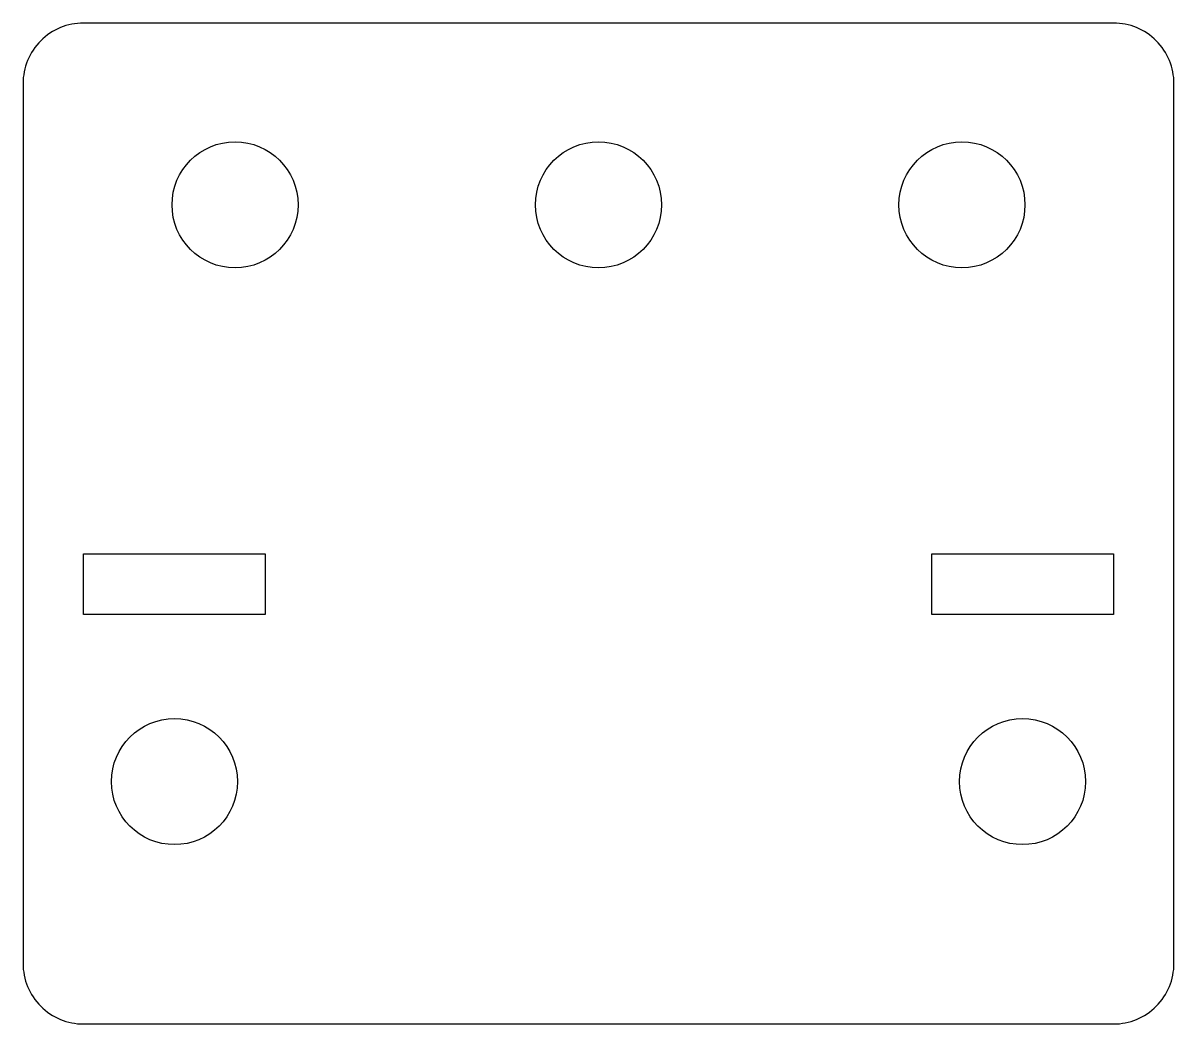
# Model space of a CAD drawing. Header units: inches. Extents: x -0.13 to 2.25, y 0 to 2.06.
import ezdxf

# ---------------------------------------------------------------- set-up
doc = ezdxf.new("R2010")
doc.units = ezdxf.units.IN
doc.header["$MEASUREMENT"] = 0

msp = doc.modelspace()

# ---------------------------------------------------------------- linework, layer by layer
msp.add_lwpolyline([(0, 2.0649, 0.414214), (-0.125, 1.9399), (-0.125, 0.125, 0.414214), (0, 0), (2.125, 0, 0.414214), (2.25, 0.125), (2.25, 1.9399, 0.414214), (2.125, 2.0649)], format="xyb", close=True)
for points in [[(0, 0.97), (0.375, 0.97), (0.375, 0.845), (0, 0.845)], [(2.125, 0.845), (1.75, 0.845), (1.75, 0.97), (2.125, 0.97)]]:
    msp.add_lwpolyline(points, close=True)
for centre in [(0.3125, 1.6899), (1.0625, 1.6899), (1.8125, 1.6899), (0.1875, 0.5), (1.9375, 0.5)]:
    msp.add_circle(centre, 0.13)

doc.saveas('drawing.dxf')
